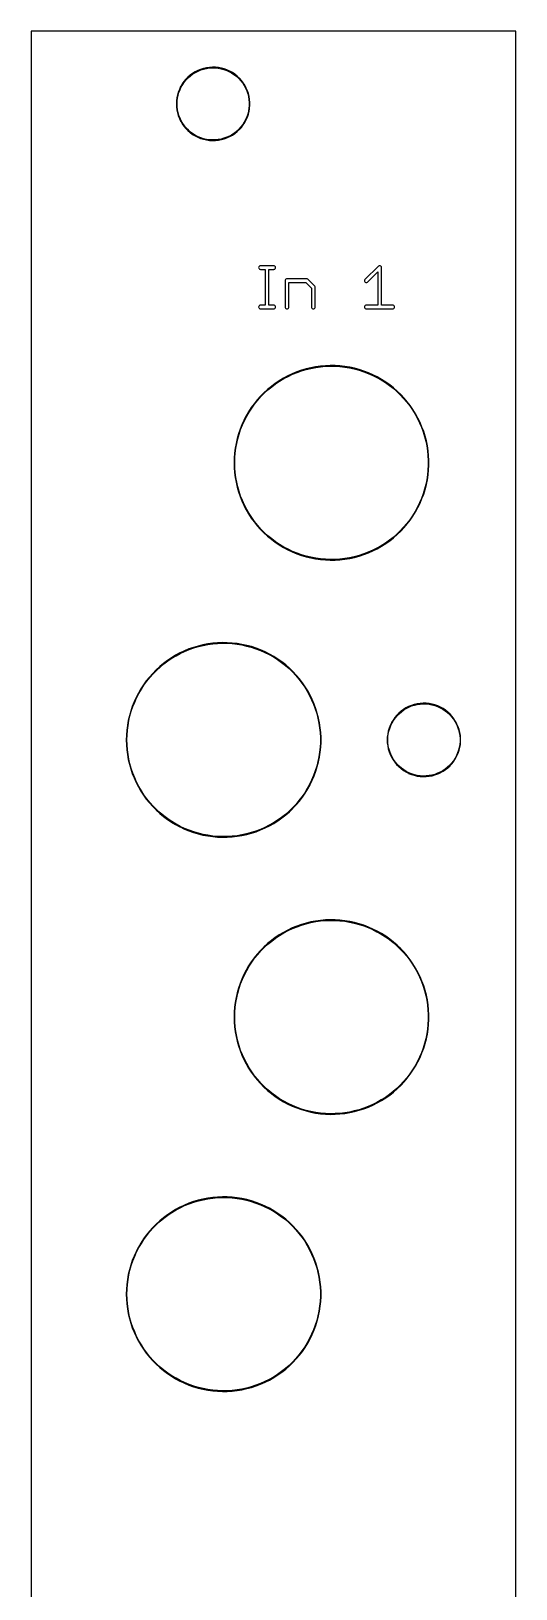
# Model space of a CAD drawing. Extents: x 1 to 21, y 9 to 138.
# Drawn here: x 1.3 to 21.2, y 73.5 to 137.8 of the extents above; entities that cross this region are included whole.
import ezdxf

# ---------------------------------------------------------------- set-up
doc = ezdxf.new("R2010")
doc.units = 0

msp = doc.modelspace()

# ---------------------------------------------------------------- linework, layer by layer
at = {"color": 5, "true_color": 0x0000ff}
msp.add_polyline3d([(21.24964, 9.25322, 0), (21.24964, 137.75436, 0), (1.27, 137.75436, 0), (1.27, 9.25322, 0), (21.24964, 9.25322, 0)], close=True, dxfattribs=at)
at = {"color": 34, "true_color": 0x008000}
for points in [[(1.27, 9.25322, 0), (21.24964, 9.25322, 0), (21.24964, 137.75436, 0), (1.27, 137.75436, 0), (1.27, 9.25322, 0)], [(8.61821, 136.26083, 0), (8.4963, 136.24305, 0), (8.49236, 136.24243, 0), (8.37299, 136.21449, 0), (8.25615, 136.17893, 0), (8.14185, 136.13321, 0), (8.13831, 136.1314, 0), (8.02909, 136.07552, 0), (7.92495, 136.01203, 0), (7.82843, 135.93837, 0), (7.73445, 135.85709, 0), (7.64528, 135.76792, 0), (7.56908, 135.67393, 0), (7.49796, 135.57488, 0), (7.43446, 135.4682, 0), (7.43266, 135.46466, 0), (7.38186, 135.3529, 0), (7.33614, 135.2386, 0), (7.30312, 135.12176, 0), (7.27772, 135.00237, 0), (7.27709, 134.99846, 0), (7.26186, 134.87654, 0), (7.25678, 134.75461, 0), (7.26186, 134.6327, 0), (7.27709, 134.51077, 0), (7.27772, 134.50684, 0), (7.30312, 134.38747, 0), (7.33614, 134.27063, 0), (7.38186, 134.15633, 0), (7.43266, 134.04457, 0), (7.43446, 134.04103, 0), (7.49796, 133.93435, 0), (7.56908, 133.83528, 0), (7.64528, 133.74131, 0), (7.64809, 133.73849, 0), (7.64811, 133.73848, 0), (7.73445, 133.65214, 0), (7.82843, 133.57086, 0), (7.92495, 133.4972, 0), (8.02909, 133.43369, 0), (8.13831, 133.37782, 0), (8.14185, 133.37602, 0), (8.25615, 133.3303, 0), (8.37299, 133.29473, 0), (8.49236, 133.26679, 0), (8.4963, 133.26618, 0), (8.61821, 133.2484, 0), (8.74014, 133.24078, 0), (8.86206, 133.24331, 0), (8.98398, 133.25602, 0), (8.9879, 133.25664, 0), (9.10981, 133.2795, 0), (9.22666, 133.30998, 0), (9.34096, 133.35316, 0), (9.45271, 133.40396, 0), (9.45626, 133.40575, 0), (9.56293, 133.46418, 0), (9.66454, 133.53276, 0), (9.76106, 133.60896, 0), (9.84995, 133.69278, 0), (9.85277, 133.69559, 0), (9.93404, 133.78702, 0), (10.01024, 133.88355, 0), (10.07629, 133.98768, 0), (10.13217, 134.09691, 0), (10.13397, 134.10045, 0), (10.18477, 134.21221, 0), (10.22287, 134.32651, 0), (10.25334, 134.44589, 0), (10.27366, 134.56781, 0), (10.2743, 134.57173, 0), (10.28445, 134.69366, 0), (10.28445, 134.81557, 0), (10.2743, 134.9375, 0), (10.27366, 134.94142, 0), (10.25334, 135.06334, 0), (10.22287, 135.18271, 0), (10.18477, 135.29702, 0), (10.13397, 135.40878, 0), (10.13217, 135.41232, 0), (10.07629, 135.52153, 0), (10.01024, 135.62567, 0), (9.93404, 135.72219, 0), (9.85277, 135.81364, 0), (9.84995, 135.81645, 0), (9.76106, 135.90027, 0), (9.66454, 135.97647, 0), (9.56293, 136.04505, 0), (9.45626, 136.10346, 0), (9.45271, 136.10526, 0), (9.34096, 136.15607, 0), (9.22666, 136.19925, 0), (9.10981, 136.22972, 0), (8.9879, 136.25259, 0), (8.98398, 136.25322, 0), (8.86206, 136.26592, 0), (8.74014, 136.26845, 0), (8.61821, 136.26083, 0)], [(8.9827, 133.28129, 0), (8.86206, 133.26871, 0), (8.74014, 133.26618, 0), (8.61821, 133.2738, 0), (8.49967, 133.29108, 0), (8.38083, 133.31889, 0), (8.26399, 133.35445, 0), (8.14984, 133.40011, 0), (8.04402, 133.45425, 0), (7.93988, 133.51775, 0), (7.84336, 133.59141, 0), (7.74945, 133.67262, 0), (7.66583, 133.75624, 0), (7.58963, 133.85022, 0), (7.51851, 133.94927, 0), (7.45582, 134.0546, 0), (7.40601, 134.16417, 0), (7.36029, 134.27848, 0), (7.32727, 134.39532, 0), (7.30218, 134.51323, 0), (7.28725, 134.6327, 0), (7.28218, 134.75461, 0), (7.28725, 134.87654, 0), (7.30218, 134.996, 0), (7.32727, 135.11391, 0), (7.36029, 135.23075, 0), (7.40601, 135.34504, 0), (7.45584, 135.45466, 0), (7.51851, 135.55994, 0), (7.58963, 135.65901, 0), (7.66583, 135.75299, 0), (7.74938, 135.83654, 0), (7.84336, 135.91782, 0), (7.93988, 135.99148, 0), (8.04402, 136.05498, 0), (8.14984, 136.10912, 0), (8.26399, 136.15477, 0), (8.38083, 136.19034, 0), (8.49967, 136.21815, 0), (8.61821, 136.23543, 0), (8.74014, 136.24305, 0), (8.86206, 136.24052, 0), (8.98258, 136.22797, 0), (9.10197, 136.20558, 0), (9.21881, 136.17509, 0), (9.33311, 136.13192, 0), (9.44338, 136.0818, 0), (9.54801, 136.02449, 0), (9.6496, 135.95592, 0), (9.74613, 135.87972, 0), (9.83316, 135.79766, 0), (9.9135, 135.70727, 0), (9.98969, 135.61075, 0), (10.05574, 135.50661, 0), (10.10981, 135.40092, 0), (10.16062, 135.28917, 0), (10.19872, 135.17487, 0), (10.2292, 135.05549, 0), (10.2489, 134.93732, 0), (10.25905, 134.81557, 0), (10.25905, 134.69366, 0), (10.2489, 134.57191, 0), (10.2292, 134.45374, 0), (10.19872, 134.33436, 0), (10.16062, 134.22005, 0), (10.10981, 134.1083, 0), (10.05574, 134.00262, 0), (9.98969, 133.89848, 0), (9.9135, 133.80196, 0), (9.8331, 133.71151, 0), (9.74613, 133.62951, 0), (9.6496, 133.55331, 0), (9.54801, 133.48473, 0), (9.44338, 133.42743, 0), (9.33311, 133.37731, 0), (9.21881, 133.33412, 0), (9.10197, 133.30365, 0), (8.9827, 133.28129, 0)], [(10.72388, 128.0795, 0), (10.70033, 128.07577, 0), (10.67909, 128.06494, 0), (10.66223, 128.04808, 0), (10.6514, 128.02684, 0), (10.64768, 128.0033, 0), (10.6514, 127.97975, 0), (10.66223, 127.95851, 0), (10.67909, 127.94165, 0), (10.70033, 127.93082, 0), (10.72388, 127.9271, 0), (10.91946, 127.9271, 0), (10.91946, 126.45135, 0), (10.72388, 126.45135, 0), (10.70033, 126.44763, 0), (10.67909, 126.4368, 0), (10.66223, 126.41994, 0), (10.6514, 126.3987, 0), (10.64768, 126.37515, 0), (10.6514, 126.35161, 0), (10.66223, 126.33037, 0), (10.67909, 126.31351, 0), (10.70033, 126.30268, 0), (10.72388, 126.29895, 0), (11.26743, 126.29895, 0), (11.29098, 126.30268, 0), (11.31222, 126.31351, 0), (11.32908, 126.33037, 0), (11.33991, 126.35161, 0), (11.34363, 126.37515, 0), (11.33991, 126.3987, 0), (11.32908, 126.41994, 0), (11.31222, 126.4368, 0), (11.29098, 126.44763, 0), (11.26743, 126.45135, 0), (11.07186, 126.45135, 0), (11.07186, 127.9271, 0), (11.26743, 127.9271, 0), (11.29098, 127.93082, 0), (11.31222, 127.94165, 0), (11.32908, 127.95851, 0), (11.33991, 127.97975, 0), (11.34363, 128.0033, 0), (11.33991, 128.02684, 0), (11.32908, 128.04808, 0), (11.31222, 128.06494, 0), (11.29098, 128.07577, 0), (11.26743, 128.0795, 0), (10.72388, 128.0795, 0)], [(15.02849, 127.50452, 0), (15.01766, 127.48328, 0), (15.01393, 127.45973, 0), (15.01766, 127.43619, 0), (15.02849, 127.41495, 0), (15.04535, 127.39809, 0), (15.06659, 127.38726, 0), (15.09013, 127.38353, 0), (15.11368, 127.38726, 0), (15.13492, 127.39809, 0), (15.5575, 127.82067, 0), (15.5575, 126.45135, 0), (15.09013, 126.45135, 0), (15.06659, 126.44763, 0), (15.04535, 126.4368, 0), (15.02849, 126.41994, 0), (15.01766, 126.3987, 0), (15.01393, 126.37515, 0), (15.01766, 126.35161, 0), (15.02849, 126.33037, 0), (15.04535, 126.31351, 0), (15.06659, 126.30268, 0), (15.09013, 126.29895, 0), (16.17472, 126.29895, 0), (16.19826, 126.30268, 0), (16.2195, 126.31351, 0), (16.23636, 126.33037, 0), (16.24719, 126.35161, 0), (16.25092, 126.37515, 0), (16.24719, 126.3987, 0), (16.23636, 126.41994, 0), (16.2195, 126.4368, 0), (16.19826, 126.44763, 0), (16.17472, 126.45135, 0), (15.7099, 126.45135, 0), (15.7099, 128.0033, 0), (15.70617, 128.02684, 0), (15.69534, 128.04808, 0), (15.67848, 128.06494, 0), (15.65724, 128.07577, 0), (15.6337, 128.0795, 0), (15.61015, 128.07577, 0), (15.58891, 128.06494, 0), (15.02849, 127.50452, 0)], [(11.81608, 127.53593, 0), (11.79253, 127.53221, 0), (11.77129, 127.52138, 0), (11.75443, 127.50452, 0), (11.7436, 127.48328, 0), (11.73988, 127.45973, 0), (11.73988, 126.37515, 0), (11.7436, 126.35161, 0), (11.75443, 126.33037, 0), (11.77129, 126.31351, 0), (11.79253, 126.30268, 0), (11.81608, 126.29895, 0), (11.83962, 126.30268, 0), (11.86086, 126.31351, 0), (11.87772, 126.33037, 0), (11.88855, 126.35161, 0), (11.89228, 126.37515, 0), (11.89228, 127.38353, 0), (12.59865, 127.38353, 0), (12.82446, 127.15772, 0), (12.82446, 126.37515, 0), (12.82818, 126.35161, 0), (12.83901, 126.33037, 0), (12.85587, 126.31351, 0), (12.87711, 126.30268, 0), (12.90066, 126.29895, 0), (12.9242, 126.30268, 0), (12.94544, 126.31351, 0), (12.9623, 126.33037, 0), (12.97313, 126.35161, 0), (12.97686, 126.37515, 0), (12.97686, 127.18795, 0), (12.97313, 127.2115, 0), (12.9623, 127.23274, 0), (12.67366, 127.52138, 0), (12.65242, 127.53221, 0), (12.62887, 127.53593, 0), (11.81608, 127.53593, 0)], [(13.39849, 123.95453, 0), (13.19783, 123.93675, 0), (12.99972, 123.90881, 0), (12.99579, 123.90819, 0), (12.79767, 123.87009, 0), (12.60209, 123.82183, 0), (12.40905, 123.76595, 0), (12.22109, 123.69991, 0), (12.03313, 123.62371, 0), (11.85279, 123.53735, 0), (11.84925, 123.53555, 0), (11.67145, 123.44157, 0), (11.49873, 123.33743, 0), (11.33109, 123.22567, 0), (11.17107, 123.10375, 0), (11.01613, 122.97675, 0), (10.86627, 122.83959, 0), (10.86346, 122.83678, 0), (10.72376, 122.69454, 0), (10.58914, 122.54468, 0), (10.46214, 122.3872, 0), (10.3453, 122.22464, 0), (10.23607, 122.057, 0), (10.13448, 121.88428, 0), (10.0405, 121.70394, 0), (10.0387, 121.7004, 0), (9.95742, 121.51752, 0), (9.88122, 121.3321, 0), (9.81772, 121.1416, 0), (9.76183, 120.94856, 0), (9.71866, 120.75298, 0), (9.6831, 120.55486, 0), (9.68247, 120.55094, 0), (9.65706, 120.35028, 0), (9.64183, 120.14961, 0), (9.63674, 119.94896, 0), (9.64183, 119.7483, 0), (9.65706, 119.54763, 0), (9.68247, 119.34697, 0), (9.6831, 119.34305, 0), (9.71866, 119.14493, 0), (9.76183, 118.94935, 0), (9.81772, 118.75631, 0), (9.88122, 118.56581, 0), (9.95742, 118.38039, 0), (10.0387, 118.19751, 0), (10.0405, 118.19397, 0), (10.13448, 118.01363, 0), (10.23607, 117.84091, 0), (10.3453, 117.67327, 0), (10.46214, 117.51071, 0), (10.58914, 117.35323, 0), (10.72376, 117.20337, 0), (10.86346, 117.06113, 0), (10.86627, 117.05832, 0), (11.01613, 116.92116, 0), (11.17107, 116.79416, 0), (11.33109, 116.67224, 0), (11.49873, 116.56048, 0), (11.67145, 116.45634, 0), (11.84925, 116.36236, 0), (11.85279, 116.36056, 0), (12.03313, 116.2742, 0), (12.22109, 116.198, 0), (12.40905, 116.13196, 0), (12.60209, 116.07608, 0), (12.79767, 116.02782, 0), (12.99579, 115.98972, 0), (12.99972, 115.9891, 0), (13.19783, 115.96116, 0), (13.39849, 115.94337, 0), (13.59916, 115.93575, 0), (13.79981, 115.9383, 0), (14.00048, 115.951, 0), (14.20114, 115.97385, 0), (14.20506, 115.97448, 0), (14.40318, 116.0075, 0), (14.59876, 116.05068, 0), (14.79434, 116.10148, 0), (14.98484, 116.16498, 0), (15.1728, 116.2361, 0), (15.35822, 116.31738, 0), (15.53602, 116.40628, 0), (15.53956, 116.40808, 0), (15.71482, 116.50714, 0), (15.885, 116.61636, 0), (16.0501, 116.7332, 0), (16.20758, 116.85512, 0), (16.35998, 116.9872, 0), (16.50476, 117.1269, 0), (16.50757, 117.12971, 0), (16.64473, 117.27703, 0), (16.77427, 117.42943, 0), (16.89619, 117.58945, 0), (17.01049, 117.75455, 0), (17.11717, 117.92727, 0), (17.21369, 118.10253, 0), (17.21549, 118.10607, 0), (17.30185, 118.28641, 0), (17.38059, 118.47183, 0), (17.4517, 118.66233, 0), (17.51013, 118.85283, 0), (17.56093, 119.04841, 0), (17.60156, 119.24399, 0), (17.60219, 119.24792, 0), (17.63267, 119.44858, 0), (17.65299, 119.64669, 0), (17.66315, 119.84736, 0), (17.66315, 120.05055, 0), (17.65299, 120.25122, 0), (17.63267, 120.44934, 0), (17.60219, 120.65, 0), (17.60156, 120.65392, 0), (17.56093, 120.8495, 0), (17.51013, 121.04508, 0), (17.4517, 121.23558, 0), (17.38059, 121.42608, 0), (17.30185, 121.6115, 0), (17.21549, 121.79184, 0), (17.21369, 121.79538, 0), (17.11717, 121.97064, 0), (17.01049, 122.14336, 0), (16.89619, 122.30846, 0), (16.77427, 122.46848, 0), (16.64473, 122.62088, 0), (16.50757, 122.7682, 0), (16.50476, 122.77101, 0), (16.35998, 122.91071, 0), (16.20758, 123.04279, 0), (16.0501, 123.16471, 0), (15.885, 123.28155, 0), (15.71482, 123.39077, 0), (15.53956, 123.48983, 0), (15.53602, 123.49163, 0), (15.35822, 123.58053, 0), (15.1728, 123.66181, 0), (14.98484, 123.73293, 0), (14.79434, 123.79643, 0), (14.59876, 123.84723, 0), (14.40318, 123.89041, 0), (14.20506, 123.92343, 0), (14.20114, 123.92405, 0), (14.00048, 123.94691, 0), (13.79981, 123.95962, 0), (13.59916, 123.96216, 0), (13.39849, 123.95453, 0)], [(14.00048, 115.9764, 0), (13.79981, 115.9637, 0), (13.59916, 115.96115, 0), (13.39849, 115.96877, 0), (13.19783, 115.98656, 0), (13.00214, 116.01416, 0), (12.80552, 116.05197, 0), (12.60994, 116.10023, 0), (12.4169, 116.15611, 0), (12.22894, 116.22215, 0), (12.04098, 116.29835, 0), (11.86207, 116.38402, 0), (11.68638, 116.47689, 0), (11.51366, 116.58103, 0), (11.34602, 116.69279, 0), (11.186, 116.81471, 0), (11.03106, 116.94171, 0), (10.8817, 117.07842, 0), (10.74431, 117.2183, 0), (10.60969, 117.36816, 0), (10.48269, 117.52564, 0), (10.36585, 117.6882, 0), (10.25663, 117.85584, 0), (10.15503, 118.02856, 0), (10.06252, 118.20607, 0), (9.98157, 118.38824, 0), (9.90537, 118.57366, 0), (9.84187, 118.76416, 0), (9.78599, 118.9572, 0), (9.74281, 119.15278, 0), (9.70767, 119.34858, 0), (9.68248, 119.54763, 0), (9.66724, 119.7483, 0), (9.66216, 119.94896, 0), (9.66724, 120.14961, 0), (9.68248, 120.35028, 0), (9.70767, 120.54933, 0), (9.74281, 120.74513, 0), (9.78599, 120.94071, 0), (9.84187, 121.13375, 0), (9.90537, 121.32425, 0), (9.98157, 121.50967, 0), (10.06252, 121.69184, 0), (10.15503, 121.86935, 0), (10.25663, 122.04207, 0), (10.36585, 122.20971, 0), (10.48269, 122.37227, 0), (10.60969, 122.52975, 0), (10.74431, 122.67961, 0), (10.8817, 122.81949, 0), (11.03106, 122.9562, 0), (11.186, 123.0832, 0), (11.34602, 123.20512, 0), (11.51366, 123.31688, 0), (11.68638, 123.42102, 0), (11.86207, 123.51389, 0), (12.04098, 123.59956, 0), (12.22894, 123.67576, 0), (12.4169, 123.7418, 0), (12.60994, 123.79768, 0), (12.80552, 123.84594, 0), (13.00214, 123.88375, 0), (13.19783, 123.91135, 0), (13.39849, 123.92913, 0), (13.59916, 123.93676, 0), (13.79981, 123.93422, 0), (14.00048, 123.92151, 0), (14.20048, 123.89874, 0), (14.39533, 123.86626, 0), (14.59091, 123.82308, 0), (14.78649, 123.77228, 0), (14.97699, 123.70878, 0), (15.16495, 123.63766, 0), (15.35037, 123.55638, 0), (15.52509, 123.46902, 0), (15.69989, 123.37022, 0), (15.87007, 123.261, 0), (16.03517, 123.14416, 0), (16.19265, 123.02224, 0), (16.34505, 122.89016, 0), (16.48792, 122.7523, 0), (16.62418, 122.60595, 0), (16.75372, 122.45355, 0), (16.87564, 122.29353, 0), (16.98994, 122.12843, 0), (17.09662, 121.95571, 0), (17.19234, 121.78191, 0), (17.2777, 121.60365, 0), (17.35644, 121.41823, 0), (17.42756, 121.22773, 0), (17.48598, 121.03723, 0), (17.53678, 120.84165, 0), (17.5773, 120.64666, 0), (17.60728, 120.44934, 0), (17.6276, 120.25122, 0), (17.63776, 120.05055, 0), (17.63776, 119.84736, 0), (17.6276, 119.64669, 0), (17.60728, 119.44858, 0), (17.57729, 119.25122, 0), (17.53678, 119.05626, 0), (17.48598, 118.86068, 0), (17.42756, 118.67018, 0), (17.35644, 118.47968, 0), (17.2777, 118.29426, 0), (17.19234, 118.116, 0), (17.09662, 117.9422, 0), (16.98994, 117.76948, 0), (16.87564, 117.60438, 0), (16.75372, 117.44436, 0), (16.62418, 117.29196, 0), (16.48792, 117.14561, 0), (16.34505, 117.00775, 0), (16.19265, 116.87567, 0), (16.03517, 116.75375, 0), (15.87007, 116.63691, 0), (15.69989, 116.52769, 0), (15.52509, 116.42889, 0), (15.35037, 116.34153, 0), (15.16495, 116.26025, 0), (14.97699, 116.18913, 0), (14.78649, 116.12563, 0), (14.59091, 116.07483, 0), (14.39533, 116.03165, 0), (14.20048, 115.99917, 0), (14.00048, 115.9764, 0)], [(8.95349, 112.52453, 0), (8.75283, 112.50675, 0), (8.55472, 112.47882, 0), (8.55078, 112.47819, 0), (8.35267, 112.44009, 0), (8.15709, 112.39183, 0), (7.96405, 112.33595, 0), (7.77609, 112.26991, 0), (7.58813, 112.19371, 0), (7.40779, 112.10735, 0), (7.40425, 112.10555, 0), (7.22645, 112.01157, 0), (7.05373, 111.90743, 0), (6.88609, 111.79567, 0), (6.72607, 111.67375, 0), (6.57113, 111.54675, 0), (6.42127, 111.40959, 0), (6.41846, 111.40678, 0), (6.27876, 111.26454, 0), (6.14414, 111.11468, 0), (6.01714, 110.9572, 0), (5.9003, 110.79464, 0), (5.79108, 110.627, 0), (5.68948, 110.45428, 0), (5.5955, 110.27394, 0), (5.5937, 110.2704, 0), (5.51242, 110.08752, 0), (5.43622, 109.9021, 0), (5.37272, 109.7116, 0), (5.31684, 109.51856, 0), (5.27366, 109.32298, 0), (5.2381, 109.12486, 0), (5.23747, 109.12093, 0), (5.21208, 108.92028, 0), (5.19684, 108.71962, 0), (5.19176, 108.51896, 0), (5.19684, 108.3183, 0), (5.21208, 108.11763, 0), (5.23747, 107.91698, 0), (5.2381, 107.91305, 0), (5.27366, 107.71493, 0), (5.31684, 107.51935, 0), (5.37272, 107.32631, 0), (5.43622, 107.13581, 0), (5.51242, 106.95039, 0), (5.5937, 106.76751, 0), (5.5955, 106.76397, 0), (5.68948, 106.58363, 0), (5.79108, 106.41091, 0), (5.9003, 106.24327, 0), (6.01714, 106.08071, 0), (6.14414, 105.92323, 0), (6.27876, 105.77337, 0), (6.41846, 105.63113, 0), (6.42127, 105.62832, 0), (6.57113, 105.49116, 0), (6.72607, 105.36416, 0), (6.88609, 105.24224, 0), (7.05373, 105.13048, 0), (7.22645, 105.02634, 0), (7.40425, 104.93236, 0), (7.40779, 104.93056, 0), (7.58813, 104.8442, 0), (7.77609, 104.768, 0), (7.96405, 104.70196, 0), (8.15709, 104.64608, 0), (8.35267, 104.59782, 0), (8.55078, 104.55972, 0), (8.55472, 104.5591, 0), (8.75283, 104.53116, 0), (8.95349, 104.51338, 0), (9.15415, 104.50575, 0), (9.35482, 104.5083, 0), (9.55547, 104.521, 0), (9.75614, 104.54386, 0), (9.76005, 104.54448, 0), (9.95818, 104.5775, 0), (10.15376, 104.62068, 0), (10.34934, 104.67148, 0), (10.53984, 104.73498, 0), (10.7278, 104.8061, 0), (10.91322, 104.88738, 0), (11.09102, 104.97628, 0), (11.09456, 104.97808, 0), (11.26982, 105.07714, 0), (11.44, 105.18636, 0), (11.6051, 105.3032, 0), (11.76258, 105.42512, 0), (11.91498, 105.5572, 0), (12.05976, 105.6969, 0), (12.06257, 105.69971, 0), (12.19973, 105.84703, 0), (12.32927, 105.99943, 0), (12.45119, 106.15945, 0), (12.56549, 106.32455, 0), (12.67217, 106.49727, 0), (12.76869, 106.67253, 0), (12.77049, 106.67607, 0), (12.85685, 106.85641, 0), (12.93559, 107.04183, 0), (13.00671, 107.23233, 0), (13.06513, 107.42283, 0), (13.11593, 107.61841, 0), (13.15657, 107.81399, 0), (13.1572, 107.81791, 0), (13.18768, 108.01857, 0), (13.20799, 108.2167, 0), (13.21816, 108.41735, 0), (13.21816, 108.62055, 0), (13.20799, 108.82122, 0), (13.18768, 109.01933, 0), (13.1572, 109.21999, 0), (13.15657, 109.22392, 0), (13.11593, 109.4195, 0), (13.06513, 109.61508, 0), (13.00671, 109.80558, 0), (12.93559, 109.99608, 0), (12.85685, 110.1815, 0), (12.77049, 110.36184, 0), (12.76869, 110.36538, 0), (12.67217, 110.54064, 0), (12.56549, 110.71336, 0), (12.45119, 110.87846, 0), (12.32927, 111.03848, 0), (12.19973, 111.19088, 0), (12.06257, 111.3382, 0), (12.05976, 111.34101, 0), (11.91498, 111.48071, 0), (11.76258, 111.61279, 0), (11.6051, 111.73471, 0), (11.44, 111.85155, 0), (11.26982, 111.96077, 0), (11.09456, 112.05983, 0), (11.09102, 112.06163, 0), (10.91322, 112.15053, 0), (10.7278, 112.23181, 0), (10.53984, 112.30293, 0), (10.34934, 112.36643, 0), (10.15376, 112.41723, 0), (9.95818, 112.46041, 0), (9.76005, 112.49343, 0), (9.75614, 112.49405, 0), (9.55547, 112.51691, 0), (9.35482, 112.52962, 0), (9.15415, 112.53215, 0), (8.95349, 112.52453, 0)], [(9.55547, 104.5464, 0), (9.35482, 104.5337, 0), (9.15415, 104.53115, 0), (8.95349, 104.53877, 0), (8.75283, 104.55655, 0), (8.55714, 104.58416, 0), (8.36051, 104.62197, 0), (8.16494, 104.67023, 0), (7.9719, 104.72611, 0), (7.78394, 104.79215, 0), (7.59598, 104.86835, 0), (7.41707, 104.95402, 0), (7.24138, 105.04689, 0), (7.06866, 105.15103, 0), (6.90102, 105.26279, 0), (6.741, 105.38471, 0), (6.58606, 105.51171, 0), (6.4367, 105.64842, 0), (6.29931, 105.7883, 0), (6.16469, 105.93816, 0), (6.03769, 106.09564, 0), (5.92085, 106.2582, 0), (5.81163, 106.42584, 0), (5.71003, 106.59856, 0), (5.61759, 106.77594, 0), (5.53657, 106.95824, 0), (5.46037, 107.14366, 0), (5.39687, 107.33416, 0), (5.34099, 107.5272, 0), (5.29781, 107.72278, 0), (5.26267, 107.91856, 0), (5.23747, 108.11763, 0), (5.22222, 108.3183, 0), (5.21716, 108.51896, 0), (5.22222, 108.71962, 0), (5.23747, 108.92028, 0), (5.26267, 109.11935, 0), (5.29781, 109.31513, 0), (5.34099, 109.51071, 0), (5.39687, 109.70375, 0), (5.46037, 109.89425, 0), (5.53657, 110.07967, 0), (5.61759, 110.26197, 0), (5.71003, 110.43935, 0), (5.81163, 110.61207, 0), (5.92085, 110.77971, 0), (6.03769, 110.94227, 0), (6.16469, 111.09975, 0), (6.29931, 111.24961, 0), (6.4367, 111.38949, 0), (6.58606, 111.5262, 0), (6.741, 111.6532, 0), (6.90102, 111.77512, 0), (7.06866, 111.88688, 0), (7.24138, 111.99102, 0), (7.41707, 112.08389, 0), (7.59598, 112.16956, 0), (7.78394, 112.24576, 0), (7.9719, 112.3118, 0), (8.16494, 112.36768, 0), (8.36051, 112.41594, 0), (8.55733, 112.45379, 0), (8.75283, 112.48136, 0), (8.95349, 112.49914, 0), (9.15415, 112.50676, 0), (9.35482, 112.50422, 0), (9.55547, 112.49152, 0), (9.75548, 112.46874, 0), (9.95032, 112.43626, 0), (10.14591, 112.39308, 0), (10.34149, 112.34228, 0), (10.53199, 112.27878, 0), (10.71995, 112.20766, 0), (10.90537, 112.12638, 0), (11.08009, 112.03902, 0), (11.25489, 111.94022, 0), (11.42507, 111.831, 0), (11.59017, 111.71416, 0), (11.74765, 111.59224, 0), (11.90005, 111.46016, 0), (12.04292, 111.3223, 0), (12.17918, 111.17595, 0), (12.30872, 111.02355, 0), (12.43064, 110.86353, 0), (12.54494, 110.69843, 0), (12.65162, 110.52571, 0), (12.74734, 110.35191, 0), (12.8327, 110.17365, 0), (12.91144, 109.98823, 0), (12.98256, 109.79773, 0), (13.04098, 109.60723, 0), (13.09178, 109.41165, 0), (13.13229, 109.21669, 0), (13.16228, 109.01933, 0), (13.18259, 108.82122, 0), (13.19276, 108.62055, 0), (13.19276, 108.41735, 0), (13.18259, 108.2167, 0), (13.16228, 108.01857, 0), (13.1323, 107.82125, 0), (13.09178, 107.62626, 0), (13.04098, 107.43068, 0), (12.98256, 107.24018, 0), (12.91144, 107.04968, 0), (12.8327, 106.86426, 0), (12.74734, 106.686, 0), (12.65162, 106.5122, 0), (12.54494, 106.33948, 0), (12.43064, 106.17438, 0), (12.30872, 106.01436, 0), (12.17918, 105.86196, 0), (12.04292, 105.71561, 0), (11.90005, 105.57775, 0), (11.74765, 105.44567, 0), (11.59017, 105.32375, 0), (11.42507, 105.20691, 0), (11.25489, 105.09769, 0), (11.08009, 104.99889, 0), (10.90537, 104.91153, 0), (10.71995, 104.83025, 0), (10.53199, 104.75913, 0), (10.34149, 104.69563, 0), (10.14591, 104.64483, 0), (9.95032, 104.60165, 0), (9.75548, 104.56917, 0), (9.55547, 104.5464, 0)], [(17.30755, 110.02518, 0), (17.18564, 110.00739, 0), (17.18171, 110.00677, 0), (17.06233, 109.97883, 0), (16.94549, 109.94327, 0), (16.83119, 109.89755, 0), (16.82764, 109.89575, 0), (16.71843, 109.83987, 0), (16.61429, 109.77637, 0), (16.51776, 109.70271, 0), (16.42379, 109.62143, 0), (16.33462, 109.53226, 0), (16.25842, 109.43828, 0), (16.1873, 109.33922, 0), (16.1238, 109.23254, 0), (16.122, 109.229, 0), (16.0712, 109.11724, 0), (16.02548, 109.00294, 0), (15.99246, 108.8861, 0), (15.96706, 108.76672, 0), (15.96643, 108.7628, 0), (15.95119, 108.64087, 0), (15.94611, 108.51896, 0), (15.95119, 108.39703, 0), (15.96643, 108.27512, 0), (15.96706, 108.27119, 0), (15.99246, 108.15181, 0), (16.02548, 108.03497, 0), (16.0712, 107.92067, 0), (16.122, 107.80891, 0), (16.1238, 107.80537, 0), (16.1873, 107.69869, 0), (16.25842, 107.59963, 0), (16.33462, 107.50565, 0), (16.42379, 107.41648, 0), (16.51776, 107.3352, 0), (16.61429, 107.26154, 0), (16.71843, 107.19804, 0), (16.82764, 107.14216, 0), (16.83119, 107.14036, 0), (16.94549, 107.09464, 0), (17.06233, 107.05908, 0), (17.18171, 107.03114, 0), (17.18564, 107.03052, 0), (17.30755, 107.01274, 0), (17.42946, 107.00512, 0), (17.55139, 107.00766, 0), (17.67331, 107.02036, 0), (17.67724, 107.02098, 0), (17.79916, 107.04384, 0), (17.916, 107.07432, 0), (18.0303, 107.1175, 0), (18.14206, 107.1683, 0), (18.1456, 107.1701, 0), (18.25228, 107.22852, 0), (18.35388, 107.2971, 0), (18.45039, 107.3733, 0), (18.5393, 107.45712, 0), (18.54211, 107.45993, 0), (18.62339, 107.55137, 0), (18.69959, 107.64789, 0), (18.76563, 107.75203, 0), (18.82151, 107.86125, 0), (18.82331, 107.86479, 0), (18.87411, 107.97655, 0), (18.91221, 108.09085, 0), (18.94269, 108.21023, 0), (18.96301, 108.33215, 0), (18.96362, 108.33608, 0), (18.9738, 108.45799, 0), (18.9738, 108.57991, 0), (18.96362, 108.70184, 0), (18.96301, 108.70576, 0), (18.94269, 108.82768, 0), (18.91221, 108.94706, 0), (18.87411, 109.06136, 0), (18.82331, 109.17312, 0), (18.82151, 109.17666, 0), (18.76563, 109.28588, 0), (18.69959, 109.39002, 0), (18.62339, 109.48654, 0), (18.54211, 109.57798, 0), (18.5393, 109.58079, 0), (18.45039, 109.66461, 0), (18.35388, 109.74081, 0), (18.25228, 109.80939, 0), (18.1456, 109.86781, 0), (18.14206, 109.86961, 0), (18.0303, 109.92041, 0), (17.916, 109.96359, 0), (17.79916, 109.99407, 0), (17.67724, 110.01693, 0), (17.67331, 110.01755, 0), (17.55139, 110.03026, 0), (17.42946, 110.0328, 0), (17.30755, 110.02518, 0)], [(17.67193, 107.04561, 0), (17.55139, 107.03306, 0), (17.42946, 107.03052, 0), (17.30755, 107.03813, 0), (17.18901, 107.05542, 0), (17.07018, 107.08323, 0), (16.95334, 107.11879, 0), (16.83914, 107.16447, 0), (16.73336, 107.21859, 0), (16.62922, 107.28209, 0), (16.53269, 107.35575, 0), (16.43872, 107.43703, 0), (16.35517, 107.52058, 0), (16.27897, 107.61456, 0), (16.20785, 107.71362, 0), (16.14512, 107.81901, 0), (16.09535, 107.92852, 0), (16.04963, 108.04282, 0), (16.01661, 108.15966, 0), (15.99155, 108.27745, 0), (15.97659, 108.39703, 0), (15.97151, 108.51896, 0), (15.97659, 108.64087, 0), (15.99155, 108.76045, 0), (16.01661, 108.87825, 0), (16.04963, 108.99509, 0), (16.09535, 109.10939, 0), (16.14512, 109.2189, 0), (16.20785, 109.32429, 0), (16.27897, 109.42335, 0), (16.35517, 109.51733, 0), (16.43872, 109.60088, 0), (16.53269, 109.68216, 0), (16.62922, 109.75582, 0), (16.73336, 109.81932, 0), (16.83914, 109.87344, 0), (16.95334, 109.91912, 0), (17.07018, 109.95468, 0), (17.18901, 109.98249, 0), (17.30755, 109.99978, 0), (17.42946, 110.0074, 0), (17.55139, 110.00486, 0), (17.67193, 109.9923, 0), (17.79131, 109.96992, 0), (17.90815, 109.93944, 0), (18.02245, 109.89626, 0), (18.13266, 109.84616, 0), (18.23735, 109.78884, 0), (18.33895, 109.72026, 0), (18.43546, 109.64406, 0), (18.52244, 109.56206, 0), (18.60284, 109.47161, 0), (18.67904, 109.37509, 0), (18.74508, 109.27095, 0), (18.79925, 109.16507, 0), (18.84996, 109.05351, 0), (18.88806, 108.93921, 0), (18.91854, 108.81983, 0), (18.93828, 108.7013, 0), (18.9484, 108.57991, 0), (18.9484, 108.45799, 0), (18.93828, 108.3366, 0), (18.91854, 108.21808, 0), (18.88806, 108.0987, 0), (18.84996, 107.9844, 0), (18.79925, 107.87284, 0), (18.74508, 107.76696, 0), (18.67904, 107.66282, 0), (18.60284, 107.5663, 0), (18.52244, 107.47585, 0), (18.43546, 107.39385, 0), (18.33895, 107.31765, 0), (18.23735, 107.24907, 0), (18.13266, 107.19175, 0), (18.02245, 107.14165, 0), (17.90815, 107.09847, 0), (17.79131, 107.06799, 0), (17.67193, 107.04561, 0)], [(13.39849, 101.09454, 0), (13.19783, 101.07676, 0), (12.99972, 101.04881, 0), (12.99579, 101.04819, 0), (12.79767, 101.01009, 0), (12.60209, 100.96183, 0), (12.40905, 100.90595, 0), (12.22109, 100.83991, 0), (12.03313, 100.76371, 0), (11.85279, 100.67735, 0), (11.84925, 100.67555, 0), (11.67145, 100.58157, 0), (11.49873, 100.47743, 0), (11.33109, 100.36567, 0), (11.17107, 100.24375, 0), (11.01613, 100.11675, 0), (10.86627, 99.97959, 0), (10.86346, 99.97678, 0), (10.72376, 99.83454, 0), (10.58914, 99.68468, 0), (10.46214, 99.5272, 0), (10.3453, 99.36464, 0), (10.23607, 99.197, 0), (10.13448, 99.02428, 0), (10.0405, 98.84394, 0), (10.0387, 98.8404, 0), (9.95742, 98.65752, 0), (9.88122, 98.4721, 0), (9.81772, 98.2816, 0), (9.76183, 98.08856, 0), (9.71866, 97.89298, 0), (9.6831, 97.69486, 0), (9.68247, 97.69094, 0), (9.65706, 97.49028, 0), (9.64183, 97.28961, 0), (9.63674, 97.08896, 0), (9.64183, 96.88829, 0), (9.65706, 96.68763, 0), (9.68247, 96.48698, 0), (9.6831, 96.48305, 0), (9.71866, 96.28493, 0), (9.76183, 96.08935, 0), (9.81772, 95.89631, 0), (9.88122, 95.70581, 0), (9.95742, 95.52039, 0), (10.0387, 95.33751, 0), (10.0405, 95.33397, 0), (10.13448, 95.15363, 0), (10.23607, 94.98091, 0), (10.3453, 94.81327, 0), (10.46214, 94.65071, 0), (10.58914, 94.49323, 0), (10.72376, 94.34337, 0), (10.86346, 94.20113, 0), (10.86627, 94.19832, 0), (11.01613, 94.06116, 0), (11.17107, 93.93416, 0), (11.33109, 93.81224, 0), (11.49873, 93.70048, 0), (11.67145, 93.59634, 0), (11.84925, 93.50236, 0), (11.85279, 93.50056, 0), (12.03313, 93.4142, 0), (12.22109, 93.338, 0), (12.40905, 93.27196, 0), (12.60209, 93.21608, 0), (12.79767, 93.16782, 0), (12.99579, 93.12972, 0), (12.99972, 93.1291, 0), (13.19783, 93.10116, 0), (13.39849, 93.08338, 0), (13.59916, 93.07575, 0), (13.79981, 93.0783, 0), (14.00048, 93.091, 0), (14.20114, 93.11386, 0), (14.20506, 93.11448, 0), (14.40318, 93.1475, 0), (14.59876, 93.19068, 0), (14.79434, 93.24148, 0), (14.98484, 93.30498, 0), (15.1728, 93.3761, 0), (15.35822, 93.45738, 0), (15.53602, 93.54628, 0), (15.53956, 93.54808, 0), (15.71482, 93.64714, 0), (15.885, 93.75636, 0), (16.0501, 93.8732, 0), (16.20758, 93.99512, 0), (16.35998, 94.1272, 0), (16.50476, 94.2669, 0), (16.50757, 94.26971, 0), (16.64473, 94.41703, 0), (16.77427, 94.56943, 0), (16.89619, 94.72945, 0), (17.01049, 94.89455, 0), (17.11717, 95.06727, 0), (17.21369, 95.24253, 0), (17.21549, 95.24607, 0), (17.30185, 95.42641, 0), (17.38059, 95.61183, 0), (17.4517, 95.80233, 0), (17.51013, 95.99283, 0), (17.56093, 96.18841, 0), (17.60156, 96.38399, 0), (17.60219, 96.38792, 0), (17.63267, 96.58858, 0), (17.65299, 96.7867, 0), (17.66315, 96.98736, 0), (17.66315, 97.19056, 0), (17.65299, 97.39121, 0), (17.63267, 97.58934, 0), (17.60219, 97.79, 0), (17.60156, 97.79392, 0), (17.56093, 97.9895, 0), (17.51013, 98.18508, 0), (17.4517, 98.37558, 0), (17.38059, 98.56608, 0), (17.30185, 98.7515, 0), (17.21549, 98.93184, 0), (17.21369, 98.93538, 0), (17.11717, 99.11064, 0), (17.01049, 99.28336, 0), (16.89619, 99.44846, 0), (16.77427, 99.60848, 0), (16.64473, 99.76088, 0), (16.50757, 99.9082, 0), (16.50476, 99.91101, 0), (16.35998, 100.05071, 0), (16.20758, 100.18279, 0), (16.0501, 100.30471, 0), (15.885, 100.42155, 0), (15.71482, 100.53077, 0), (15.53956, 100.62983, 0), (15.53602, 100.63163, 0), (15.35822, 100.72053, 0), (15.1728, 100.80181, 0), (14.98484, 100.87293, 0), (14.79434, 100.93643, 0), (14.59876, 100.98723, 0), (14.40318, 101.03041, 0), (14.20506, 101.06343, 0), (14.20114, 101.06406, 0), (14.00048, 101.08692, 0), (13.79981, 101.09961, 0), (13.59916, 101.10216, 0), (13.39849, 101.09454, 0)], [(14.00048, 93.1164, 0), (13.79981, 93.10369, 0), (13.59916, 93.10115, 0), (13.39849, 93.10878, 0), (13.19783, 93.12656, 0), (13.00233, 93.15412, 0), (12.80552, 93.19197, 0), (12.60994, 93.24023, 0), (12.4169, 93.29611, 0), (12.22894, 93.36215, 0), (12.04098, 93.43835, 0), (11.86207, 93.52402, 0), (11.68638, 93.61689, 0), (11.51366, 93.72103, 0), (11.34602, 93.83279, 0), (11.186, 93.95471, 0), (11.03106, 94.08171, 0), (10.8817, 94.21842, 0), (10.74431, 94.3583, 0), (10.60969, 94.50816, 0), (10.48269, 94.66564, 0), (10.36585, 94.8282, 0), (10.25663, 94.99584, 0), (10.15503, 95.16856, 0), (10.06252, 95.34607, 0), (9.98157, 95.52824, 0), (9.90537, 95.71366, 0), (9.84187, 95.90416, 0), (9.78599, 96.0972, 0), (9.74281, 96.29278, 0), (9.70767, 96.48856, 0), (9.68248, 96.68763, 0), (9.66724, 96.88829, 0), (9.66216, 97.08896, 0), (9.66724, 97.28961, 0), (9.68248, 97.49028, 0), (9.70767, 97.68933, 0), (9.74281, 97.88513, 0), (9.78599, 98.08071, 0), (9.84187, 98.27375, 0), (9.90537, 98.46425, 0), (9.98157, 98.64967, 0), (10.06252, 98.83184, 0), (10.15503, 99.00935, 0), (10.25663, 99.18207, 0), (10.36585, 99.34971, 0), (10.48269, 99.51227, 0), (10.60969, 99.66975, 0), (10.74431, 99.81961, 0), (10.8817, 99.95949, 0), (11.03106, 100.0962, 0), (11.186, 100.2232, 0), (11.34602, 100.34512, 0), (11.51366, 100.45688, 0), (11.68638, 100.56102, 0), (11.86207, 100.65389, 0), (12.04098, 100.73956, 0), (12.22894, 100.81576, 0), (12.4169, 100.8818, 0), (12.60994, 100.93768, 0), (12.80552, 100.98594, 0), (13.00214, 101.02375, 0), (13.19783, 101.05136, 0), (13.39849, 101.06914, 0), (13.59916, 101.07676, 0), (13.79981, 101.07422, 0), (14.00048, 101.06152, 0), (14.20048, 101.03874, 0), (14.39533, 101.00626, 0), (14.59091, 100.96308, 0), (14.78649, 100.91228, 0), (14.97699, 100.84878, 0), (15.16495, 100.77766, 0), (15.35037, 100.69638, 0), (15.52509, 100.60902, 0), (15.69989, 100.51022, 0), (15.87007, 100.401, 0), (16.03517, 100.28416, 0), (16.19265, 100.16224, 0), (16.34505, 100.03016, 0), (16.48792, 99.8923, 0), (16.62418, 99.74595, 0), (16.75372, 99.59355, 0), (16.87564, 99.43353, 0), (16.98994, 99.26843, 0), (17.09662, 99.09571, 0), (17.19234, 98.92191, 0), (17.2777, 98.74365, 0), (17.35644, 98.55823, 0), (17.42756, 98.36773, 0), (17.48598, 98.17723, 0), (17.53678, 97.98165, 0), (17.5773, 97.78666, 0), (17.60728, 97.58934, 0), (17.6276, 97.39121, 0), (17.63776, 97.19056, 0), (17.63776, 96.98736, 0), (17.6276, 96.7867, 0), (17.60728, 96.58858, 0), (17.57729, 96.39122, 0), (17.53678, 96.19626, 0), (17.48598, 96.00068, 0), (17.42756, 95.81018, 0), (17.35644, 95.61968, 0), (17.2777, 95.43426, 0), (17.19234, 95.256, 0), (17.09662, 95.0822, 0), (16.98994, 94.90948, 0), (16.87564, 94.74438, 0), (16.75372, 94.58436, 0), (16.62418, 94.43196, 0), (16.48792, 94.28561, 0), (16.34505, 94.14775, 0), (16.19265, 94.01567, 0), (16.03517, 93.89375, 0), (15.87007, 93.77691, 0), (15.69989, 93.66769, 0), (15.52509, 93.56889, 0), (15.35037, 93.48153, 0), (15.16495, 93.40025, 0), (14.97699, 93.32913, 0), (14.78649, 93.26563, 0), (14.59091, 93.21483, 0), (14.39533, 93.17165, 0), (14.20067, 93.13921, 0), (14.00048, 93.1164, 0)], [(8.95349, 89.66453, 0), (8.75283, 89.64676, 0), (8.55472, 89.61881, 0), (8.55078, 89.61819, 0), (8.35267, 89.58009, 0), (8.15709, 89.53183, 0), (7.96405, 89.47595, 0), (7.77609, 89.40991, 0), (7.58813, 89.33371, 0), (7.40779, 89.24735, 0), (7.40425, 89.24555, 0), (7.22645, 89.15157, 0), (7.05373, 89.04743, 0), (6.88609, 88.93567, 0), (6.72607, 88.81375, 0), (6.57113, 88.68675, 0), (6.42127, 88.54959, 0), (6.41846, 88.54678, 0), (6.27876, 88.40454, 0), (6.14414, 88.25468, 0), (6.01714, 88.0972, 0), (5.9003, 87.93464, 0), (5.79108, 87.767, 0), (5.68948, 87.59428, 0), (5.5955, 87.41394, 0), (5.5937, 87.4104, 0), (5.51242, 87.22752, 0), (5.43622, 87.0421, 0), (5.37272, 86.8516, 0), (5.31684, 86.65856, 0), (5.27366, 86.46298, 0), (5.2381, 86.26486, 0), (5.23747, 86.26094, 0), (5.21208, 86.06028, 0), (5.19684, 85.85962, 0), (5.19176, 85.65896, 0), (5.19684, 85.4583, 0), (5.21208, 85.25764, 0), (5.23747, 85.05698, 0), (5.2381, 85.05305, 0), (5.27366, 84.85493, 0), (5.31684, 84.65935, 0), (5.37272, 84.46631, 0), (5.43622, 84.27581, 0), (5.51242, 84.09039, 0), (5.5937, 83.90751, 0), (5.5955, 83.90397, 0), (5.68948, 83.72363, 0), (5.79108, 83.55091, 0), (5.9003, 83.38327, 0), (6.01714, 83.22071, 0), (6.14414, 83.06323, 0), (6.27876, 82.91337, 0), (6.41846, 82.77113, 0), (6.42127, 82.76832, 0), (6.57113, 82.63115, 0), (6.72607, 82.50416, 0), (6.88609, 82.38224, 0), (7.05373, 82.27048, 0), (7.22645, 82.16634, 0), (7.40425, 82.07236, 0), (7.40779, 82.07056, 0), (7.58813, 81.9842, 0), (7.77609, 81.908, 0), (7.96405, 81.84196, 0), (8.15709, 81.78608, 0), (8.35267, 81.73782, 0), (8.55078, 81.69972, 0), (8.55472, 81.6991, 0), (8.75283, 81.67116, 0), (8.95349, 81.65338, 0), (9.15415, 81.64576, 0), (9.35482, 81.64829, 0), (9.55547, 81.661, 0), (9.75614, 81.68386, 0), (9.76005, 81.68447, 0), (9.95818, 81.7175, 0), (10.15376, 81.76067, 0), (10.34934, 81.81148, 0), (10.53984, 81.87497, 0), (10.7278, 81.9461, 0), (10.91322, 82.02737, 0), (11.09102, 82.11628, 0), (11.09456, 82.11808, 0), (11.26982, 82.21714, 0), (11.44, 82.32635, 0), (11.6051, 82.4432, 0), (11.76258, 82.56511, 0), (11.91498, 82.69719, 0), (12.05976, 82.8369, 0), (12.06257, 82.83971, 0), (12.19973, 82.98703, 0), (12.32927, 83.13943, 0), (12.45119, 83.29944, 0), (12.56549, 83.46455, 0), (12.67217, 83.63727, 0), (12.76869, 83.81252, 0), (12.77049, 83.81607, 0), (12.85685, 83.99641, 0), (12.93559, 84.18183, 0), (13.00671, 84.37233, 0), (13.06513, 84.56283, 0), (13.11593, 84.75841, 0), (13.15657, 84.95399, 0), (13.1572, 84.95792, 0), (13.18768, 85.15858, 0), (13.20799, 85.35669, 0), (13.21816, 85.55735, 0), (13.21816, 85.76056, 0), (13.20799, 85.96122, 0), (13.18768, 86.15934, 0), (13.1572, 86.36, 0), (13.15657, 86.36392, 0), (13.11593, 86.5595, 0), (13.06513, 86.75508, 0), (13.00671, 86.94558, 0), (12.93559, 87.13608, 0), (12.85685, 87.3215, 0), (12.77049, 87.50184, 0), (12.76869, 87.50538, 0), (12.67217, 87.68064, 0), (12.56549, 87.85336, 0), (12.45119, 88.01846, 0), (12.32927, 88.17848, 0), (12.19973, 88.33088, 0), (12.06257, 88.4782, 0), (12.05976, 88.48101, 0), (11.91498, 88.62071, 0), (11.76258, 88.75279, 0), (11.6051, 88.87471, 0), (11.44, 88.99155, 0), (11.26982, 89.10077, 0), (11.09456, 89.19983, 0), (11.09102, 89.20163, 0), (10.91322, 89.29053, 0), (10.7278, 89.37181, 0), (10.53984, 89.44293, 0), (10.34934, 89.50643, 0), (10.15376, 89.55723, 0), (9.95818, 89.60041, 0), (9.76005, 89.63343, 0), (9.75614, 89.63406, 0), (9.55547, 89.65692, 0), (9.35482, 89.66961, 0), (9.15415, 89.67216, 0), (8.95349, 89.66453, 0)], [(9.55547, 81.68639, 0), (9.35482, 81.67368, 0), (9.15415, 81.67115, 0), (8.95349, 81.67877, 0), (8.75283, 81.69655, 0), (8.55733, 81.72412, 0), (8.36051, 81.76197, 0), (8.16494, 81.81023, 0), (7.9719, 81.86611, 0), (7.78394, 81.93214, 0), (7.59598, 82.00834, 0), (7.41707, 82.09402, 0), (7.24138, 82.18689, 0), (7.06866, 82.29103, 0), (6.90102, 82.40279, 0), (6.741, 82.52471, 0), (6.58606, 82.6517, 0), (6.4367, 82.78842, 0), (6.29931, 82.92829, 0), (6.16469, 83.07816, 0), (6.03769, 83.23564, 0), (5.92085, 83.3982, 0), (5.81163, 83.56583, 0), (5.71003, 83.73856, 0), (5.61759, 83.91594, 0), (5.53657, 84.09824, 0), (5.46037, 84.28366, 0), (5.39687, 84.47416, 0), (5.34099, 84.6672, 0), (5.29781, 84.86278, 0), (5.26267, 85.05856, 0), (5.23747, 85.25764, 0), (5.22222, 85.4583, 0), (5.21716, 85.65896, 0), (5.22222, 85.85962, 0), (5.23747, 86.06028, 0), (5.26267, 86.25933, 0), (5.29781, 86.45513, 0), (5.34099, 86.65071, 0), (5.39687, 86.84375, 0), (5.46037, 87.03425, 0), (5.53657, 87.21967, 0), (5.61759, 87.40197, 0), (5.71003, 87.57935, 0), (5.81163, 87.75207, 0), (5.92085, 87.91971, 0), (6.03769, 88.08227, 0), (6.16469, 88.23975, 0), (6.29931, 88.38961, 0), (6.4367, 88.52949, 0), (6.58606, 88.6662, 0), (6.741, 88.7932, 0), (6.90102, 88.91512, 0), (7.06866, 89.02688, 0), (7.24138, 89.13102, 0), (7.41707, 89.22389, 0), (7.59598, 89.30956, 0), (7.78394, 89.38576, 0), (7.9719, 89.4518, 0), (8.16494, 89.50768, 0), (8.36051, 89.55594, 0), (8.55733, 89.59379, 0), (8.75283, 89.62136, 0), (8.95349, 89.63914, 0), (9.15415, 89.64676, 0), (9.35482, 89.64421, 0), (9.55547, 89.63152, 0), (9.75548, 89.60874, 0), (9.95032, 89.57626, 0), (10.14591, 89.53308, 0), (10.34149, 89.48228, 0), (10.53199, 89.41878, 0), (10.71995, 89.34766, 0), (10.90537, 89.26638, 0), (11.08009, 89.17902, 0), (11.25489, 89.08022, 0), (11.42507, 88.971, 0), (11.59017, 88.85416, 0), (11.74765, 88.73224, 0), (11.90005, 88.60016, 0), (12.04292, 88.4623, 0), (12.17918, 88.31595, 0), (12.30872, 88.16355, 0), (12.43064, 88.00353, 0), (12.54494, 87.83843, 0), (12.65162, 87.66571, 0), (12.74734, 87.49191, 0), (12.8327, 87.31365, 0), (12.91144, 87.12823, 0), (12.98256, 86.93773, 0), (13.04098, 86.74723, 0), (13.09178, 86.55165, 0), (13.1323, 86.35666, 0), (13.16228, 86.15934, 0), (13.18259, 85.96122, 0), (13.19276, 85.76056, 0), (13.19276, 85.55735, 0), (13.18259, 85.35669, 0), (13.16228, 85.15858, 0), (13.13229, 84.96122, 0), (13.09178, 84.76626, 0), (13.04098, 84.57068, 0), (12.98256, 84.38018, 0), (12.91144, 84.18968, 0), (12.8327, 84.00426, 0), (12.74734, 83.826, 0), (12.65162, 83.65219, 0), (12.54494, 83.47947, 0), (12.43064, 83.31438, 0), (12.30872, 83.15436, 0), (12.17918, 83.00196, 0), (12.04292, 82.85561, 0), (11.90005, 82.71774, 0), (11.74765, 82.58566, 0), (11.59017, 82.46375, 0), (11.42507, 82.3469, 0), (11.25489, 82.23769, 0), (11.07994, 82.1388, 0), (10.90537, 82.05153, 0), (10.71995, 81.97024, 0), (10.53199, 81.89913, 0), (10.34149, 81.83562, 0), (10.14591, 81.78483, 0), (9.95032, 81.74165, 0), (9.75567, 81.70921, 0), (9.55547, 81.68639, 0)]]:
    msp.add_polyline3d(points, close=True, dxfattribs=at)

doc.saveas('drawing.dxf')
